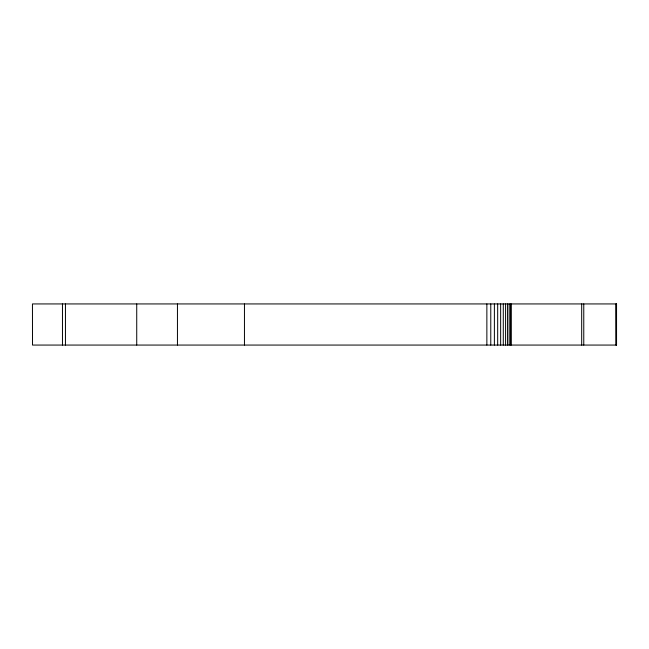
<?xml version="1.0" encoding="UTF-8"?>
<svg xmlns="http://www.w3.org/2000/svg" width="649" height="649" viewBox="0 0 649 649"><rect width="100%" height="100%" fill="white"/><g stroke="black" fill="none" stroke-linecap="round" stroke-linejoin="round"><path stroke-width="0.97" d="M616.096 303.935L616.201 345.065M616.088 303.935L616.088 345.065M583.767 303.935L583.767 345.065M581.682 303.935L581.682 345.065M511.315 303.935L511.315 345.065M510.414 303.935L510.414 345.065M509.157 303.935L509.157 345.065M507.55 303.935L507.55 345.065M505.587 303.935L505.587 345.065M503.291 303.935L503.291 345.065M500.647 303.935L500.647 345.065M497.678 303.935L497.678 345.065M494.384 303.935L494.384 345.065M490.774 303.935L490.774 345.065M486.864 303.935L486.864 345.065M244.454 303.935L244.454 345.065M177.445 303.935L177.445 345.065M136.728 303.935L136.728 345.065M65.444 303.935L65.444 345.065M62.466 303.935L62.466 345.065M616.55 303.935L32.45 303.935L32.499 345.065L616.55 345.065L616.55 303.935"/></g></svg>
